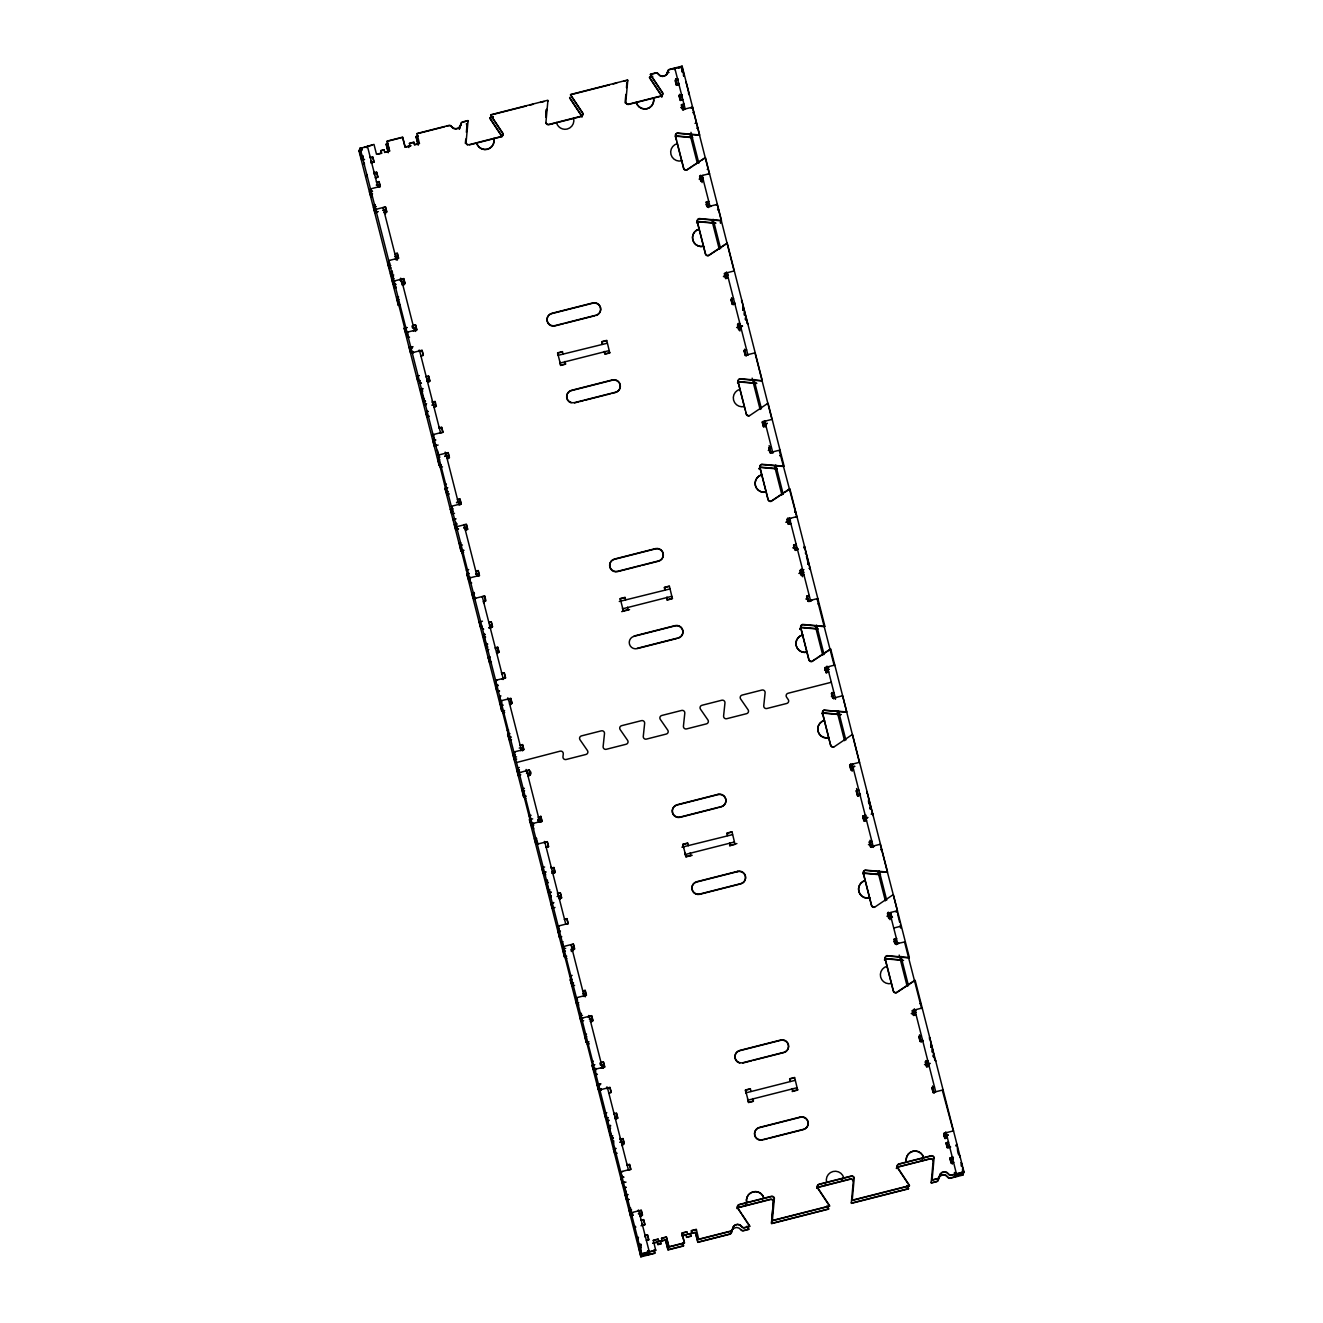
<?xml version="1.0" encoding="UTF-8"?>
<svg xmlns="http://www.w3.org/2000/svg" width="1323" height="1323" viewBox="0 0 1323 1323"><rect width="100%" height="100%" fill="white"/><g stroke="black" fill="none" stroke-linecap="round" stroke-linejoin="round"><path stroke-width="1.5" d="M449.357 493.942L447.058 494.537L440.261 467.482M470.244 579.722L468.855 580.069L459.494 543.29L460.966 550.98L463.728 550.285M511.389 737.093L509.09 737.672L502.889 713.18M532.739 822.757L530.887 823.22L522.155 789.054M574.612 985.354L572.313 985.933L562.953 949.137L564.408 956.843L566.724 956.248M595.962 1071.018L594.11 1071.481L584.749 1034.685L586.221 1042.392L589 1041.813M465.332 143.364L465.795 139.014M466.374 132.283L467.085 124.213A2.53 2.53 0 0 0 467.052 123.701M545.787 116.341L546.382 109.611M545.771 117.383L546.482 109.313M625.068 102.797L625.862 94.396M626.457 87.682L626.804 83.63A2.53 2.53 0 0 0 626.738 82.902M398.686 297.047L396.834 297.526L398.339 305.282L400.174 304.819L398.355 305.415L359.046 151.186L362.072 149.681M361.989 159.603L359.492 149.764L362.006 148.523M359.889 148.49L373.996 144.422L376.493 154.245L381.735 152.988M366.984 147.531L366.157 147.465M367.414 146.175L377.865 187.039M392.104 272.555L390.45 273.729L392.766 273.15M396.024 287.852L394.651 288.199L393.874 285.421L391.013 272.009L392.203 270.884M394.651 288.199L396.288 287.008M409.237 347.436L413.074 346.758M417.853 381.222L420.069 380.958M421.111 392.021L421.376 391.161M422.98 399.397L423.261 398.521M425.675 411.933L427.891 411.668M435.846 439.997L433.034 440.807L434.192 446.033L438.128 445.041M444.809 456.137L447.257 455.509L444.71 456.452M556.388 122.642L556.437 122.493A8.881 8.864 0 0 0 567.187 129.059A8.881 8.864 0 0 0 573.603 118.276L573.653 118.127M451.887 508.743L450.382 509.504L453.144 508.809M456.6 502.409L459.048 501.781L456.501 502.723M474.213 592.456L471.765 593.448L474.081 592.869M559.943 363.097L609.109 350.612M480.481 626.92L482.234 626.771M483.738 637.736L484.003 636.859M490.221 624.737L491.048 628.012M490.089 627.251L489.576 625.746L489.99 627.565M485.607 645.095L485.888 644.235M490.188 657.068L488.22 657.944L490.056 657.481M674.3 69.457L675.309 68.945M674.796 69.54L674.747 68.019L685.198 108.966M495.249 647.89L497.762 647.096L499.019 652.024L496.555 652.636M496.786 650.536L497.729 653.496M625.845 102.251A2.53 2.53 0 0 0 628.921 104.087L660.888 95.967A2.53 2.53 0 0 0 662.724 92.875L650.751 74.865A2.547 2.53 0 0 1 650.469 74.187L655.662 72.881A2.53 2.53 0 0 1 658.391 73.923A5.077 5.077 0 0 0 667.668 71.574A2.53 2.53 0 0 1 669.57 69.342L682.122 66.15L681.477 66.861M496.919 691.416L499.598 691.036M607.24 343.236L558.19 355.308M516.532 762.528L560.125 751.166A2.53 2.53 0 0 1 563.267 753.895L562.953 756.938A2.53 2.53 0 0 0 566.112 759.501L585.99 754.457A2.53 2.53 0 0 0 587.528 750.687L579.921 739.64A2.53 2.53 0 0 1 581.475 735.886L601.337 730.842A2.53 2.53 0 0 1 604.512 733.405L603.106 746.734A2.53 2.53 0 0 0 606.265 749.298L626.143 744.254A2.53 2.53 0 0 0 627.697 740.5L620.074 729.453A2.53 2.53 0 0 1 621.628 725.682L641.506 720.638A2.53 2.53 0 0 1 644.665 723.201L643.259 736.547A2.53 2.53 0 0 0 646.418 739.11L666.296 734.05A2.53 2.53 0 0 0 667.85 730.296L660.227 719.249A2.53 2.53 0 0 1 661.781 715.478L681.659 710.434A2.53 2.53 0 0 1 684.818 712.998L683.412 726.344A2.53 2.53 0 0 0 686.587 728.907L706.449 723.863A2.53 2.53 0 0 0 708.003 720.092L700.396 709.045A2.53 2.53 0 0 1 701.934 705.291L721.812 700.231A2.53 2.53 0 0 1 724.971 702.794L723.582 716.14A2.53 2.53 0 0 0 726.74 718.703L746.619 713.659A2.53 2.53 0 0 0 748.156 709.889L740.549 698.842A2.53 2.53 0 0 1 742.087 695.088L761.965 690.044A2.53 2.53 0 0 1 765.124 692.607L763.735 705.936A2.53 2.53 0 0 0 766.893 708.5L786.772 703.456A2.53 2.53 0 0 0 788.326 699.702L786.573 697.171A2.53 2.53 0 0 1 788.045 693.269L831.324 682.271M519.145 772.764L529.068 769.953C535.517 775.758 522.982 776.899 530.325 774.865M530.225 775.179L529.068 769.953M540.776 816.539L538.312 817.167L540.776 816.539L542.017 821.451L538.957 822.228M534.492 838.848L536.708 838.567M542.017 821.451L540.875 816.225M620.834 601.022L620.107 598.872L625.018 597.632M622.571 608.812L671.753 596.309M541.884 867.607L543.009 872.948L545.787 872.237M546.366 883.433L546.631 882.557M552.849 870.451L553.775 873.412M552.667 873.114L552.171 871.444L552.716 872.948M548.235 890.809L548.516 889.932M550.947 903.344L553.609 902.947M557.959 893.918C559.116 897.589 556.123 891.636 560.39 892.81L561.647 897.722L559.182 898.35M743.179 310.21L743.443 309.35M559.431 896.25L557.066 896.547M558.339 932.103L559.447 937.445L561.762 936.849M669.868 588.95L619.28 601.485M599.931 1083.735L597.037 1084.86L600.956 1083.868M685.198 854.509L734.381 842.023M605.736 1118.332L607.952 1118.051M608.993 1129.131L609.258 1128.254M615.476 1116.149L616.402 1119.109M615.294 1118.811L617.791 1118.034L616.551 1113.123L614.087 1113.734M795.14 547.507L792.775 547.821M610.862 1136.507L611.143 1135.63M797.356 549.343L796.876 547.623L797.306 549.508M615.906 1148.347L613.475 1149.356L615.774 1148.777M807.675 563.284L807.956 562.424M622.174 1182.828L626.011 1182.134M732.495 834.648L681.907 847.183M808.188 598.691L805.823 599.005M654.207 1251.012L654.802 1253.311L640.878 1256.85L638.629 1246.2L640.927 1245.621M648.435 1251.045L648.7 1253.559L641.324 1255.428L639.092 1244.728L640.927 1244.265M638.827 1210.793L649.262 1251.74L641.705 1254.204L360.054 147.961M647.675 1250.93L648.253 1254.981L647.592 1252.418M874.635 906.966A2.53 2.53 0 0 1 871.543 905.13L863.406 873.197A2.53 2.53 0 0 1 865.242 870.104L886.79 872.006A2.547 2.53 0 0 0 887.518 871.923L852.508 734.579A2.53 2.53 0 0 0 851.83 734.86L833.722 747.115A2.53 2.53 0 0 1 830.629 745.296L822.493 713.345A2.53 2.53 0 0 1 824.328 710.269L845.976 711.857A2.547 2.53 0 0 0 846.703 711.774L830.712 649.031A2.547 2.53 0 0 0 830.034 649.312L812.008 661.268A2.53 2.53 0 0 1 808.915 659.433L800.779 627.482A2.53 2.53 0 0 1 802.614 624.406L824.163 626.308A2.547 2.53 0 0 0 824.891 626.226L789.881 488.882M832.779 698.263L831.423 693.665L833.986 692.723L831.522 693.351L832.779 698.263L842.619 695.766L859.14 761.486M830.629 745.296L822.592 713.031A2.53 2.53 0 0 1 824.427 709.955M851.83 734.86L851.731 735.175A2.53 2.53 0 0 1 852.409 734.893M745.957 1092.831L795.123 1080.345M747.826 1100.207L797.008 1087.721M859.983 795.04L859.537 793.387L859.933 794.875M868.434 801.622L868.698 800.746M870.302 808.998L870.584 808.121M745.709 1205.799L745.742 1205.65A8.881 8.864 0 0 1 745.494 1204.046M870.815 844.405L868.45 844.702M762.908 1201.433L762.958 1201.284A8.881 8.864 0 0 0 762.726 1200.507M889.949 917.087L889.668 913.813L891.04 913.465M889.916 913.035L897.738 943.746M900.98 927.241L901.327 926.1L893.951 927.985M826.528 1182.448L826.577 1182.282A8.881 8.864 0 0 1 832.994 1171.5A8.881 8.864 0 0 1 843.793 1177.917L843.743 1178.065M905.114 941.877L895.406 943.96L894.15 939.049L896.614 938.42M922.611 1040.754C921.37 1036.934 924.149 1043.301 920.196 1041.218L918.956 1036.306L921.403 1035.677M931.326 1046.46L931.061 1047.32L930.731 1045.583M927.836 1061.228C928.663 1065.842 928.085 1058.35 925.422 1061.691L926.679 1066.603L929.126 1065.974M922.677 1160.701L922.627 1160.866A8.881 8.864 0 0 0 922.098 1159.328M955.008 1172.873L955.57 1176.908L954.412 1172.41M962.532 1168.804L963.392 1173.617L956.016 1175.486L955.752 1172.988M933.095 1160.817A2.53 2.53 0 0 0 930.003 1158.981L898.052 1167.101A2.53 2.53 0 0 0 896.366 1168.507A2.53 2.53 0 0 1 898.152 1166.787L930.102 1158.683A2.53 2.53 0 0 1 933.195 1160.503L931.21 1182.349A2.547 2.53 0 0 0 931.293 1183.076L936.469 1181.77A2.53 2.53 0 0 0 938.371 1179.537A5.077 5.077 0 0 1 947.648 1177.189A2.53 2.53 0 0 0 950.377 1178.231L962.946 1175.039L962.499 1171.467M956.049 1172.889L956.397 1174.278L963.954 1171.814L915.136 980.277A2.53 2.53 0 0 0 914.458 980.558L896.448 992.515A2.53 2.53 0 0 1 893.356 990.679L885.219 958.745A2.53 2.53 0 0 1 887.055 955.653L908.603 957.554A2.547 2.53 0 0 0 909.331 957.472L893.339 894.728A2.53 2.53 0 0 0 892.661 895.026L874.536 907.28A2.53 2.53 0 0 1 871.46 905.445L863.307 873.511A2.53 2.53 0 0 1 865.143 870.418L886.691 872.32A2.547 2.53 0 0 0 887.419 872.237M686.654 170.171L692.276 166.433M693.417 165.689L700.165 161.208M701.289 160.463L704.679 158.231A2.53 2.53 0 0 1 705.357 157.95M725.351 244.523L708.45 255.719A2.53 2.53 0 0 1 705.374 253.884L697.238 221.95A2.53 2.53 0 0 1 699.057 218.857L720.605 220.759A2.547 2.53 0 0 0 721.349 220.676M789.203 489.163L771.177 501.103A2.53 2.53 0 0 1 768.101 499.284L759.964 467.333A2.53 2.53 0 0 1 761.783 464.257L783.332 466.143A2.547 2.53 0 0 0 784.076 466.076L768.084 403.333A2.53 2.53 0 0 0 767.406 403.614L749.281 415.869A2.53 2.53 0 0 1 746.189 414.033L745.692 412.048M783.481 493.214L771.094 501.417A2.53 2.53 0 0 1 768.001 499.581L759.865 467.647A2.53 2.53 0 0 1 761.684 464.571L783.233 466.457A2.547 2.53 0 0 0 783.977 466.391M784.605 492.454L789.103 489.477A2.53 2.53 0 0 1 789.781 489.196M816.407 658.589L811.909 661.583A2.53 2.53 0 0 1 808.816 659.747L800.68 627.797A2.53 2.53 0 0 1 802.515 624.721L824.064 626.622A2.547 2.53 0 0 0 824.791 626.54M817.548 657.845L829.934 649.626A2.547 2.53 0 0 1 830.612 649.345M368.158 146.192L372.259 145.15M388.019 141.148L387.044 141.396L389.541 151.219L388.631 151.45M388.979 140.9L398.686 138.435M399.662 138.187L402.572 137.443L404.11 143.43M416.91 133.805L444.76 126.727M446.744 126.231L448.729 125.718A2.53 2.53 0 0 1 451.474 126.776A5.077 5.077 0 0 0 460.751 124.412A2.53 2.53 0 0 1 462.653 122.196L466.523 121.203M467.168 121.038L467.829 120.873A2.53 2.53 0 0 1 467.912 121.6M526.124 106.072L490.651 115.068A2.547 2.53 0 0 0 490.932 115.746L502.905 133.772A2.53 2.53 0 0 1 501.07 136.848L474.643 143.562M529.696 105.162L533.268 104.252M540.446 102.433L544.067 101.507M609.556 84.87L570.511 94.793A2.547 2.53 0 0 0 570.792 95.471L582.765 113.48A2.53 2.53 0 0 1 580.929 116.556L579.094 117.036M613.128 83.961L616.716 83.051M623.927 81.216L627.549 80.306A2.53 2.53 0 0 1 627.631 81.034M654.257 73.526L650.37 74.501A2.547 2.53 0 0 0 650.651 75.179L662.625 93.189A2.53 2.53 0 0 1 660.789 96.281L657.101 97.207M654.571 73.443L655.563 73.178A2.53 2.53 0 0 1 658.292 74.237A5.077 5.077 0 0 0 667.569 71.889A2.53 2.53 0 0 1 669.471 69.656L674.664 68.333M361.725 148.077L359.873 148.556L362.32 158.595L363.296 158.148M364.023 147.498L367.248 146.671M674.565 68.614L675.491 68.383M676.417 68.151L680.568 67.093M678.534 68.118L680.849 67.539M359.492 149.764L361.791 149.185M388.168 143.512L386.217 144.009L388.301 152.145M418.051 135.922L416.1 136.418L418.25 144.852M493.396 116.771L489.841 117.681A2.547 2.53 0 0 0 490.122 118.359L502.079 136.368M652.785 76.287L649.56 77.114A2.547 2.53 0 0 0 649.841 77.792L661.798 95.802A2.53 2.53 0 0 1 661.748 97.24M359.046 151.186L361.807 150.491M388.069 143.827L386.118 144.306L388.267 152.757M417.952 136.236L416.001 136.732L418.068 144.868M466.258 123.965L466.903 123.8A2.53 2.53 0 0 1 466.986 124.527M493.297 117.085L489.742 117.995A2.547 2.53 0 0 0 490.023 118.673L501.979 136.682M651.71 76.85L649.461 77.429A2.547 2.53 0 0 0 649.742 78.107L661.698 96.116M668.876 72.484L668.545 72.567A2.53 2.53 0 0 0 666.66 74.799M384.001 150.012L380.693 150.855L381.322 153.319M409.369 143.562L413.884 142.421L414.512 144.885L418.812 143.794M361.692 156.131L363.064 155.783L361.642 156.263M363.147 156.875L361.311 157.354L361.874 160L364.172 159.405M361.245 157.536L363.081 157.073M384.728 152.162L389.64 150.905L387.143 141.081L402.672 137.129L405.185 146.969L410.808 145.613M419.523 143.314L414.612 144.571L413.983 142.107L409.469 143.264L409.998 146.026M378.246 154.096L381.636 153.303M388.317 151.533L384.629 152.476L384.1 149.697L380.792 150.541L381.421 153.005M410.709 145.91L405.086 147.283L404.226 143.893M362.27 158.727L363.197 158.495M363.13 158.71L362.204 158.942L359.691 149.102M677.823 78.768L676.814 78.685M361.923 159.802L363.378 159.24M370.357 157.553L372.821 156.924L374.062 161.836L370.969 162.597M678.071 79.314L675.226 80.108L676.466 85.036L679.261 84.143M675.425 80.356L677.955 79.711M364.569 159.504L361.807 160.199L359.294 150.375M677.889 79.909L676.5 80.273L676.103 78.735L676.566 80.058M364.569 164.069L363.693 162.762L364.023 164.201M371.052 162.894L373.814 162.2M679.344 84.44L676.367 85.334L675.358 81.348M469.566 144.852L474.18 143.678M552.187 123.866L548.962 124.676A2.53 2.53 0 0 1 545.886 122.841L547.871 100.995A2.53 2.53 0 0 0 547.788 100.267L490.75 114.77A2.547 2.53 0 0 0 491.031 115.432L503.005 133.458A2.53 2.53 0 0 1 501.169 136.534L469.202 144.654A2.53 2.53 0 0 1 466.126 142.818M552.65 123.75L557.413 122.526M558.488 122.262L578.631 117.152M630.211 104.037L628.838 104.401A2.53 2.53 0 0 1 625.746 102.566L627.73 80.72A2.53 2.53 0 0 0 627.648 79.992L570.61 94.479A2.547 2.53 0 0 0 570.891 95.157L582.864 113.166A2.53 2.53 0 0 1 581.029 116.242L549.062 124.362A2.53 2.53 0 0 1 545.986 122.526M631.137 103.806L635.751 102.632M636.214 102.516L640.514 101.424M641.589 101.16L645.889 100.068M646.964 99.787L656.638 97.323M367.248 174.619L367.232 176.604M373.714 172.982L376.675 172.073L377.931 177.001L375.467 177.613M681.957 94.677L679.079 95.273L680.336 100.184L682.784 99.556M688.407 93.04L689.3 94.793M367.199 174.768L367.232 176.637M373.665 173.131L376.575 172.387L377.832 177.299L375.368 177.927M681.907 94.843L678.98 95.587L680.237 100.498L682.073 100.019M376.625 182.127L379.073 181.499L380.329 186.411L370.49 188.908M683.941 104.054L681.477 104.682L682.734 109.594L692.574 107.097M683.842 104.368L681.378 104.997L682.635 109.908L684.487 109.445M376.476 184.84L378.163 184.426L378.858 187.188M680.717 107.56L683.015 106.981M376.377 185.154L378.064 184.724M682.006 107.527L682.916 107.295M378.395 187.188L380.23 186.725L378.973 181.813L376.377 181.879M691.234 107.725L692.475 107.411L709.393 174.057L708.202 174.272M371.283 189.09L370.374 189.321L371.614 194.233L372.573 193.902M691.053 107.874L692.442 107.51M371.912 191.14L369.613 191.719L370.87 196.647M369.58 191.835L372.044 191.207M369.481 192.149L372.557 191.355M692.772 112.67L693.715 112.323M370.837 196.747L372.243 196.284M375.285 204.552L374.326 204.883L375.583 209.795L376.509 209.563M695.022 123.436L696.444 122.973M376.344 206.586L373.549 207.397L374.822 212.193L377.865 211.531M375.715 209.381L385.555 206.884L386.796 211.796L384.348 212.424M382.992 207.827L385.456 207.198L386.696 212.11L384.249 212.738M696.741 128.232L697.684 127.884M382.794 210.274L384.629 209.811L385.654 213.797M374.707 212.623L377.931 211.796M383.306 210.44L384.53 210.125M707.226 169.377L708.185 169.046M394.882 253.784L397.347 253.156L398.603 258.068L388.764 260.565M709.525 173.644L699.702 176.141L700.942 181.053L703.406 180.424M394.949 254.066L397.247 253.47L398.504 258.382L395.081 259.358M703.29 175.512L699.602 176.455L700.843 181.367L703.158 180.788M699.387 178.903L703.108 177.861M394.882 256.464L396.42 256.083L397.446 260.069M699.288 179.217L702.976 178.291M394.949 256.745L396.321 256.397M389.59 260.648L388.631 260.995L389.888 265.906L390.847 265.559M387.837 263.492L389.723 262.913M387.738 263.806L389.59 263.343M389.127 268.304L390.98 267.841L389.094 268.404L387.871 263.393M391.013 271.943L392.402 271.595M391.823 275.349L393.675 274.886M393.841 285.272L391.591 276.11L393.427 275.647M393.559 276.209L392.6 276.557L393.857 281.468L394.767 281.237L393.89 281.369M391.806 279.054L394.122 278.475M393.989 281.055L403.813 278.558L405.07 283.469L402.605 284.081M400.34 279.715L403.713 278.855L404.97 283.784M708.731 201.311L706.267 201.939L707.524 206.851L717.364 204.354M400.307 279.831L400.919 278.359M708.632 201.625L706.168 202.254L707.028 205.627M394.949 283.403L393.096 283.866L391.84 278.955M393.063 283.965L394.916 283.502M401.514 281.816L402.903 281.468L403.846 285.156M392.964 284.28L395.527 283.75M401.564 282.097L402.804 281.782M705.821 204.751L707.805 204.238M393.807 285.14L396.106 284.561M402.506 284.395L404.21 283.965M708.037 207.016L711.228 206.289M716.305 205.015L717.264 204.668L734.182 271.314M717.562 209.927L718.505 209.58M396.85 297.543L397.495 299.874L398.885 299.527M413.156 325.441L415.604 324.83L416.861 329.741L407.037 332.238M406.938 327.525L404.16 328.22L439.17 465.564L441.022 465.101M413.057 325.756L415.521 325.144L416.762 330.055M406.971 327.591L404.21 328.302L406.227 334.372L408.079 333.909M413.471 328.054L414.694 327.74L415.637 331.428M413.371 328.369L414.595 328.054M407.021 331.461L405.632 331.808L397.495 299.874M408.278 332.305L406.905 332.652L408.146 337.563L409.535 337.216L408.179 337.464M413.355 331.015L416.15 330.204M412.048 346.626L409.27 347.337L410.527 352.249M413.504 352.778L412.115 353.125L410.858 348.214L412.28 347.751M410.858 348.214L412.247 347.866M410.494 352.348L413.289 351.554M412.247 352.712L422.087 350.215L423.343 355.126L420.879 355.755M734.315 270.901L724.491 273.398L725.732 278.31L728.196 277.681M418.564 351.488L421.987 350.529L423.244 355.44L420.78 356.069M728.196 272.836L724.392 273.712L725.632 278.624M723.565 276.325L728.361 275.002M723.466 276.639L728.229 275.416M726.095 278.508L728.097 277.995M563.846 323.639L554.883 325.921A6.35 6.334 0 0 1 547.176 321.34A6.35 6.334 0 0 1 551.757 313.634L592.737 303.232A6.35 6.334 0 0 1 600.444 307.812A6.35 6.334 0 0 1 595.863 315.519M565.136 323.325L568.973 322.349M570.263 322.018L594.589 315.833M420.185 380.528L417.886 381.123L416.629 376.212L418.944 375.616M416.596 376.311L418.911 375.732M426.204 376.642L428.652 376.013L429.909 380.925C427.197 384.613 426.486 377.502 427.312 381.702M733.521 298.568L731.057 299.196L732.314 304.108C736.2 305.15 733.504 299.957 734.678 303.794M426.105 376.956L428.569 376.327L429.81 381.239L428.123 381.669M733.422 298.882L730.957 299.511L732.214 304.422L735.141 303.678M421.409 383.223C418.878 382.777 419.077 381.851 421.359 383.389M741.641 301.892L741.641 300.106L744.006 309.599M557.777 353.092L562.391 351.918M606.645 340.689L601.733 341.929L602.345 344.393M420.681 388.912L422.533 388.449M422.847 388.78L420.549 389.359L421.161 391.823L422.55 391.476M422.781 388.979L420.482 389.574L423.608 401.861L425.444 401.382M421.309 391.36L422.699 391.013M742.914 309.681L742.865 307.564M742.782 310.128L742.848 308.474M423.195 398.736L424.104 398.504M424.435 398.835L423.046 399.182L423.674 401.646L425.51 401.183M565.616 363.891L560.704 365.148L557.578 352.861L562.49 351.604L563.019 354.382M604.231 351.753L604.776 353.903L609.87 352.662M606.083 353.903L609.771 352.96L606.744 340.375L601.833 341.615L602.445 344.079M425.262 400.637L423.823 401.2L420.747 388.697M745.428 319.505L745.56 317.636M425.295 404.226C426.436 407.087 424.121 404.524 426.634 403.697M432.108 402.457L435.035 401.712L435.515 406.822M737.589 324.863L740.4 324.003M746.8 322.514L747.76 324.152L744.336 310.888M741.409 326.186L739.11 326.781L738.251 323.407M736.613 327.509L742.517 326.004M431.811 405.152L434.258 404.524M738.482 327.327L742.418 326.318M433.927 406.938L436.392 406.31L435.135 401.398C430.686 401.712 434.374 406.426 432.241 401.051M741.244 328.881L738.78 329.493L737.539 324.582C740.252 320.646 740.814 328.799 739.937 324.433M741.145 329.195L738.681 329.807L737.589 325.508M428.024 411.255L425.708 411.833L426.965 416.745M426.932 416.844L429.28 416.166M439.253 427.825L441.7 427.197L442.957 432.108L433.134 434.606M746.569 349.768L744.105 350.38L745.362 355.292L755.201 352.794M744.171 350.661L746.47 350.082M434.738 439.716L433.001 435.035L434.258 434.606M439.782 433.2L442.858 432.423L441.601 427.511L439.153 428.139L438.823 426.833M748.338 354.829L745.262 355.606L744.171 351.306M433.001 435.035L434.374 434.672M755.069 353.224L771.789 418.845M574.513 402.903L578.349 401.927M579.639 401.613L583.476 400.637M584.766 400.307L600.129 396.404M601.403 396.073L605.239 395.097M606.529 394.783L610.366 393.807M611.656 393.477L615.493 392.501A6.35 6.334 0 0 0 620.074 384.795A6.35 6.334 0 0 0 612.367 380.214L571.387 390.632A6.35 6.334 0 0 0 571.123 402.837M434.324 445.619L436.177 445.156M437.45 450.366L438.856 455.244M438.343 455.079L448.183 452.582L449.44 457.51L446.976 458.122M445.008 453.69L448.084 452.896L449.34 457.808L447.025 458.403M441.006 464.968L439.153 465.431L437.665 457.675L439.964 457.096M437.698 457.741L438.31 460.024L439.699 459.676M442.494 466.821L440.195 467.399L438.31 460.024M444.578 484.598L446.43 484.135M463.745 550.418L460.983 551.112L444.991 488.369L447.786 487.74M446.463 491.974L448.299 491.495M772.152 419.341L762.329 421.839L763.569 426.75L766.034 426.138M457.51 499.482L459.974 498.87L461.231 503.782L451.391 506.279M765.306 421.376L762.23 422.153L763.404 426.767M457.411 499.796L459.875 499.168L461.132 504.096L458.668 504.708M765.57 421.409L764.578 421.326M763.371 424.27L767.307 423.261M763.272 424.584L767.208 423.575M765.008 426.684L765.934 426.453M451.755 506.477L453.012 511.389M451.722 514.101L454.517 513.307M455.807 518.748L452.979 519.741L455.707 519.063M455.724 522.039L456.948 527.05M454.434 524.751L457.245 523.941M456.617 526.752L466.44 524.255L467.697 529.167L465.233 529.795M771.359 447.025L768.895 447.637L770.151 452.549L779.991 450.052M771.259 447.339L768.795 447.951L770.052 452.863L773.128 452.086M458.486 528.869L455.724 529.564L454.467 524.652M455.691 529.663L458.453 528.968M463.678 527.645L465.531 527.166L466.225 529.944M768.283 450.481L770.433 449.936M455.592 529.977L458.353 529.283M463.745 527.91L465.431 527.48M769.258 450.531L770.333 450.25M466.06 529.861L467.598 529.481L466.341 524.569L463.695 524.685M779.28 450.531L796.81 517.028L795.619 517.227M773.409 452.119L772.715 453.276M779.727 455.74L781.149 455.294M459.461 543.224L460.851 542.877M460.123 545.572L462.422 544.993M462.058 553.031L463.612 552.534M466.391 570.147L468.689 569.552M475.784 571.156L478.248 570.527L479.488 575.439L469.665 577.936M475.685 571.47L478.149 570.841L479.389 575.753L477.553 576.216M475.635 573.868L477.322 573.438L478.033 576.216M475.685 574.149L477.223 573.752M468.259 577.523L470.112 577.043M470.442 578.118L469.533 578.349L470.773 583.261L471.699 583.03L470.806 583.162M475.668 598.591L474.742 598.823L473.502 593.911L474.444 593.58M473.502 593.911L474.411 593.68M473.154 597.946L475.47 597.368L473.121 598.062L471.898 593.035M474.874 598.409L484.714 595.912L485.971 600.824L483.507 601.452M796.942 516.598L787.119 519.096L788.359 524.007L790.823 523.395M482.151 596.855L484.615 596.226L485.26 601.304M790.707 518.484L787.02 519.41L788.276 524.321L790.724 523.71M786.193 522.023L790.526 520.832M786.094 522.337L790.393 521.245M484.946 601.37L483.408 601.767L483.738 603.073M635.453 567.071L617.527 571.619A6.35 6.334 0 0 1 609.804 567.038A6.35 6.334 0 0 1 614.385 559.348L655.365 548.929A6.35 6.334 0 0 1 663.071 553.51A6.35 6.334 0 0 1 658.49 561.217L646.964 564.144M636.727 566.74L640.564 565.764M641.853 565.45L645.69 564.474M479.224 622.008L482.465 621.198M488.832 622.339L491.296 621.711L492.536 626.622L488.65 627.764M796.148 544.282L793.684 544.894L794.941 549.806L798.282 549.111M488.882 622.604L491.197 622.025L492.437 626.937L489.063 627.797M796.049 544.58L793.585 545.208L794.379 548.284M482.366 626.358L480.514 626.821L479.257 621.909M483.573 629.053C481.837 627.764 481.737 628.16 483.523 629.202M796.529 549.69L798.232 549.26M804.682 547.623L803.756 547.871C805.641 547.176 803.491 544.464 804.682 547.623L810.371 569.816M669.273 586.387L664.361 587.627L664.989 590.091M483.308 634.61L484.764 634.048M485.012 634.593L483.176 635.057L483.805 637.521L485.64 637.058M484.946 634.808L483.11 635.272L486.236 647.559L487.625 647.212M483.937 637.074L484.863 636.843M485.822 644.433L487.658 643.97M487.526 644.417L485.673 644.896L486.302 647.344L487.691 646.997M628.243 609.589L623.331 610.846L620.206 598.558L625.118 597.318L625.614 599.931M672.497 598.36L667.586 599.6L666.957 597.153M621.694 611.623L629.55 609.622M666.924 600.129L671.489 598.906M487.426 646.451L486.451 646.897L483.375 634.395M487.922 649.924C489.113 653.182 486.881 649.874 488.799 649.527M495.513 647.956L497.663 647.41L498.92 652.322L496.605 652.917M803.904 569.634L800.068 570.61L801.325 575.522L803.772 574.893M808.981 568.344L809.941 567.947M803.574 572.016L801.738 572.479L800.944 569.403M799.241 573.206L803.177 572.214M799.142 573.521L803.904 572.313M803.871 574.579L801.407 575.207L800.167 570.296C802.829 566.74 803.375 574.447 802.614 569.981M491.445 661.98L489.56 662.558L488.352 657.531M634.114 636.016L675.094 625.597A6.35 6.334 0 0 1 682.8 630.178A6.35 6.334 0 0 1 678.219 637.884L637.239 648.303M501.88 673.523L504.344 672.894L505.584 677.823L495.761 680.32M809.196 595.466L806.732 596.094L807.989 601.006L817.829 598.509M809.097 595.78L806.633 596.408L807.576 600.08M495.662 680.634L496.886 680.32L495.629 680.733L496.869 685.645L498.291 685.182M501.797 679.063L504.873 678.286M811.578 600.377L807.89 601.32L807.658 600.394M817.118 598.972L834.201 665.585M502.079 679.096L503.153 679.476M811.694 600.444L810.47 601.403M816.771 599.154L817.697 598.922M676.83 638.529L637.14 648.617A6.35 6.334 0 0 1 629.434 644.036A6.35 6.334 0 0 1 634.015 636.33L674.995 625.911A6.35 6.334 0 0 1 682.701 630.492A6.35 6.334 0 0 1 678.12 638.199M818.061 603.966L818.987 603.735M495.678 686.505L498.01 685.827M499.267 690.738L496.952 691.317L495.695 686.405M500.97 695.948L499.581 696.295L500.838 701.207L502.227 700.859M500.97 700.793L510.81 698.296L512.067 703.208L509.603 703.836M507.288 699.569L510.711 698.61L511.968 703.522L509.504 704.134M468.855 580.069L466.837 574L469.136 573.405L466.787 573.917L501.797 711.261L504.576 710.567L501.781 711.129L500.292 703.373L502.128 702.91M500.342 703.505L500.937 705.721L503.253 705.142M504.675 712.634L502.823 713.097L500.937 705.721M507.205 730.296L508.594 729.949M525.909 796.231L523.61 796.81L507.619 734.083L509.95 733.57M507.652 734.149L509.686 740.235L511.521 739.755M834.78 665.056L824.957 667.553L826.214 672.464L828.661 671.836M520.137 745.196L522.602 744.568L523.858 749.48L514.019 751.977M829.157 666.759L824.857 667.85L826.114 672.779M520.038 745.494L522.502 744.882L523.759 749.794L520.369 750.654M828.661 666.99L827.272 667.338L826.974 666.114M824.642 670.314L828.959 669.223M519.228 748.107L521.675 747.478L522.552 750.869M825.172 670.463L828.86 669.537M826.263 672.729L828.562 672.15M515.309 751.944L513.886 752.39L515.143 757.302L516.565 756.855M513.109 754.904L515.441 754.209M513.01 755.201L515.309 754.623M514.349 759.815L516.698 759.121M519.278 767.505L517.855 767.952L519.112 772.864L520.485 772.516M519.41 769.771L517.061 770.466L518.351 775.261L520.667 774.683L518.318 775.377M526.521 770.896L528.968 770.267M526.025 771.111L526.091 769.457M526.471 773.31L528.158 772.88L528.935 775.939M831.539 696.03L833.077 695.633M518.219 775.691L520.534 775.096M831.439 696.345L832.977 695.948M835.574 697.932L835.425 699.272M524.404 788.343L522.089 788.921L523.594 796.678L525.893 796.099M522.75 791.27L524.603 790.807M524.636 798.645L525.777 798.348M529.018 815.844L531.085 815.315M564.425 956.976L529.415 819.632L532.689 818.871M537.799 819.698L539.949 819.152L540.727 822.211M537.849 819.962L539.85 819.466M532.293 823.634L542.116 821.136M533.996 823.584L532.16 824.064L533.864 828.86M529.465 819.698L531.482 825.784L533.797 825.188M536.377 838.269L534.525 838.732L535.782 843.661L537.634 843.181L535.749 843.76M536.609 839.394L538.031 844.272M537.502 844.107L547.342 841.61L548.598 846.538L546.134 847.15M859.57 762.313L849.746 764.81L851.003 769.721L853.451 769.093M544.166 842.718L547.242 841.924L548.499 846.836L546.349 847.381M852.723 764.33L849.647 765.107L850.904 770.036L852.74 769.556M850.788 767.224L854.724 766.232M850.689 767.538L854.625 766.53M681.428 817.002L712.154 809.196M713.444 808.866L717.281 807.89M718.554 807.576L721.118 806.914A6.35 6.334 0 0 0 725.699 799.208A6.35 6.334 0 0 0 717.992 794.627L677.012 805.046A6.35 6.334 0 0 0 672.431 812.752A6.35 6.334 0 0 0 680.154 817.333M541.851 867.706L544.629 867.012M551.459 868.037L553.924 867.408L555.164 872.337L552.204 873.23M858.776 789.98L856.312 790.608L857.569 795.52L860.446 794.925M858.677 790.294L856.213 790.906L857.469 795.834M543.141 872.519L545.903 871.824M545.192 874.966L544.828 873.312L545.754 874.867M552.154 873.378L555.065 872.634M857.635 795.784L860.397 795.09M687.646 843.33L682.734 844.57L683.511 847.646M731.9 832.084L726.989 833.341L727.534 835.491M545.936 880.308L546.928 879.878M547.176 880.407L545.804 880.771L546.432 883.218L548.268 882.755M547.573 880.506L545.738 880.969L548.863 893.257L551.228 892.463M546.564 882.772L548.417 882.309M548.45 890.147L549.822 889.784M549.69 890.247L548.301 890.594L548.929 893.058M690.871 855.303L685.959 856.543L682.833 844.256L687.745 843.016L688.274 845.777M736.894 843.578L730.213 845.314L729.585 842.85M686.29 856.824L692.177 855.32M729.552 845.827L735.026 844.372L731.999 831.77L727.088 833.027L727.716 835.475M550.98 891.917L549.078 892.595L546.002 880.109M550.963 895.34L550.93 897.358L550.5 895.456M557.413 893.703L560.291 893.124L561.547 898.036L559.083 898.648M866.118 815.282L862.695 816.308L863.158 818.143M871.146 814.158L872.568 813.645M867.127 817.482L864.366 818.176L863.737 815.729M863.836 818.408L867.772 817.416M863.737 818.722L867.673 817.73M866.499 820.277L864.051 820.905L862.794 815.993L865.242 815.365L865.639 817.399M865.176 820.905L866.4 820.591M553.742 902.534L550.98 903.229L552.22 908.157M552.187 908.256L554.999 907.446M564.508 919.22L566.972 918.609L568.212 923.52L558.389 926.017M871.824 841.163L869.36 841.792L870.617 846.703L880.457 844.206M564.408 919.535L566.872 918.923L568.113 923.834L566.889 924.149M871.725 841.478L869.261 842.106L870.517 847.018L873.593 846.24M559.166 926.199L558.256 926.431L559.497 931.342L560.456 931.012M873.875 846.257L873.18 847.415M880.324 844.62L897.407 910.753L887.584 913.25L888.841 918.162L892.479 917.335M880.655 849.763L881.614 849.432M558.306 932.219L560.175 931.64M559.579 937.015L561.432 936.552M563.135 941.761L562.225 941.993L563.466 946.904L564.392 946.673M563.598 946.491L573.438 943.994L574.695 948.905L572.231 949.534M570.875 944.936L573.339 944.308L574.43 949.253M562.92 949.071L565.682 948.376M563.581 951.435L565.417 950.956M572.131 949.848L573.521 949.484M565.45 958.795L566.839 958.447M569.833 975.994L572.148 975.415M588.057 1041.912L586.221 1042.392L570.246 979.781L572.131 979.384M571.718 983.369L573.554 982.906M582.765 990.894L585.229 990.265L586.486 995.177L576.646 997.674M891.173 912.622L887.485 913.565L888.742 918.476L891.189 917.848M896.084 911.382L897.325 911.067M582.831 991.159L585.13 990.58L586.072 995.574M896.118 912.175L897.044 911.944M889.403 914.656L891.239 914.193M887.27 916.012L890.958 915.069M582.781 993.573L584.319 993.193L585.246 996.864M887.171 916.326L890.859 915.384M582.831 993.854L584.22 993.507M892.347 916.409L890.329 916.178M577.473 997.757L576.514 998.088L577.771 1003.016L578.73 1002.669M582.98 996.451L585.461 995.723M577.605 1000.023L575.737 1000.601L577.01 1005.414L578.862 1004.934M575.637 1000.916L577.473 1000.436M581.442 1013.319L580.483 1013.65L581.74 1018.578L582.666 1018.33L581.773 1018.462M579.689 1016.163L582.5 1015.353M581.872 1018.148L591.695 1015.651L592.952 1020.562L590.505 1021.191M588.222 1016.825L591.613 1015.965L592.853 1020.876L590.405 1021.505M588.189 1016.924L588.801 1015.469M896.514 938.735L894.067 939.363L894.927 942.737M580.979 1020.976L582.831 1020.496L580.946 1021.075L579.722 1016.047M589.396 1018.925L590.786 1018.578L591.646 1021.951M893.703 941.844L895.704 941.348M580.847 1021.389L583.625 1020.678M589.463 1019.206L590.686 1018.892M896.547 943.96L898.995 943.332M904.535 941.926L921.618 1008.539M584.716 1034.619L586.569 1034.156M585.378 1036.984L586.767 1036.62M587.313 1044.426L589.33 1043.83M591.646 1061.542L593.25 1061.145M601.039 1062.551L603.503 1061.922L604.743 1066.851L594.92 1069.348M600.94 1062.865L603.404 1062.237L604.644 1067.148L601.237 1068.124M640.878 1256.85L592.059 1065.329L594.854 1064.701M601.353 1065.164L602.577 1064.85L603.437 1068.223M601.254 1065.478L602.478 1065.164M593.514 1068.918L595.83 1068.339M596.16 1069.414L594.788 1069.761L596.045 1074.673L597.417 1074.326L596.078 1074.574M600.162 1084.86L598.757 1085.323L599.997 1090.235L601.386 1089.887L600.03 1090.135M919.932 1003.644L920.858 1003.413M597.169 1084.447L598.409 1089.358L601.188 1088.647M598.376 1089.457L601.155 1088.763M600.129 1089.821L609.969 1087.324L611.226 1092.236L608.762 1092.864M922.214 1008.01L912.374 1010.507L913.631 1015.419L916.078 1014.791M606.794 1088.416L609.87 1087.638L611.127 1092.55L608.663 1093.162M915.963 1009.879L912.275 1010.822L913.449 1015.419M606.463 1088.597L606.992 1086.828M916.078 1009.945L914.706 1010.292L914.309 1008.754M911.448 1013.418L916.244 1012.112M911.349 1013.732L916.111 1012.525M914.755 1015.419L915.979 1015.105M742.782 1063.03L751.745 1060.748M753.019 1060.418L756.855 1059.442M758.145 1059.128L783.745 1052.612M606.827 1112.726L604.495 1113.42L605.769 1118.233L608.084 1117.637M921.304 1035.992L918.857 1036.62L920.097 1041.532L923.024 1040.788M609.291 1120.333C607.207 1122.251 607.323 1117.274 607.919 1120.68M616.783 1118.58L617.692 1118.348L616.452 1113.437L613.988 1114.049L613.657 1112.742M929.474 1039.15L929.556 1037.282L933.195 1051.835M745.362 1090.284L750.273 1089.027M794.528 1077.782L789.616 1079.039L790.244 1081.486M608.563 1126.022L610.482 1125.344M610.73 1125.89L608.365 1126.683L611.491 1138.954L613.409 1138.276M609.192 1128.469L610.581 1128.122M930.813 1046.774L930.714 1044.509M610.432 1128.569L609.06 1128.916L608.431 1126.468M611.077 1135.845L612.003 1135.614M612.781 1135.829L610.928 1136.292L611.557 1138.756M753.498 1101.001L748.586 1102.241L745.461 1089.97L750.373 1088.713L750.902 1091.492M797.752 1089.755L792.841 1091.012L792.212 1088.548M752.853 1101.53L748.487 1102.555L747.545 1098.884M753.101 1101.398L752.886 1098.537M792.179 1091.541L797.67 1090.069L794.627 1077.468L789.715 1078.725L790.344 1081.172M613.144 1137.747L611.706 1138.293L608.63 1125.807M933.31 1056.614L933.443 1054.745M614.004 1141.088L613.078 1141.319L613.574 1143.072M619.991 1139.566L622.918 1138.822L624.175 1143.734M928.283 1061.112L925.323 1062.005L926.58 1066.917L929.027 1066.288M934.7 1059.624L933.525 1053.108M929.292 1063.295L926.993 1063.89L926.133 1060.5M619.693 1142.262L622.157 1141.633L622.885 1145.222M924.496 1064.618L928.432 1063.609M926.365 1064.42L930.301 1063.427M621.81 1144.048L624.274 1143.419L623.017 1138.508L620.553 1139.136L620.95 1141.187M623.861 1143.816L621.711 1144.362L622.042 1145.668M617.163 1153.259L614.815 1153.954L613.607 1148.943M627.135 1164.935L629.599 1164.306L630.839 1169.218L621.016 1171.715M934.451 1086.861L931.987 1087.489L933.244 1092.401L943.084 1089.904M932.054 1087.771L934.352 1087.175M622.753 1171.566L620.884 1172.128L622.141 1177.04L623.05 1176.809M628.293 1170.16L630.74 1169.532L629.5 1164.62L627.036 1165.249L626.705 1163.942M934.997 1092.252L933.145 1092.715L932.054 1088.416M942.373 1090.384L953.387 1131.281M763.685 1139.682L767.522 1138.706M768.795 1138.392L803.375 1129.61A6.35 6.334 0 0 0 807.956 1121.904A6.35 6.334 0 0 0 800.25 1117.323L759.27 1127.725A6.35 6.334 0 0 0 754.689 1135.432A6.35 6.334 0 0 0 762.395 1140.013M624.522 1182.134L622.207 1182.729L620.967 1177.801L623.728 1177.106M620.934 1177.917L623.695 1177.205M627.383 1197.414L624.853 1187.69L625.796 1187.359M624.853 1187.69L626.226 1187.343M627.648 1194.421L625.316 1195.116L626.589 1199.928L628.872 1199.448L626.589 1199.928M625.217 1195.43L627.978 1194.719M630.558 1207.949L631.319 1213.092L633.155 1212.612L631.352 1212.976M629.285 1210.677L631.617 1209.983M631.451 1212.662L641.291 1210.165L642.531 1215.076L640.084 1215.705M953.519 1130.851L943.679 1133.348L944.936 1138.276L947.4 1137.648M638.116 1211.256L641.192 1210.479L642.283 1214.779M944.209 1133.513L946.656 1132.885M638.232 1211.322L638.381 1209.983M946.474 1133.034L945.697 1131.926M632.989 1214.961L630.525 1215.589L629.318 1210.562M638.513 1213.555L640.365 1213.092L641.225 1216.465M943.994 1135.961L948.029 1134.836M630.426 1215.903L633.204 1215.192M638.43 1213.869L640.266 1213.406M943.894 1136.275L948.194 1135.184M642.283 1215.44L640.117 1216.581M945.449 1138.425L947.301 1137.962M641.225 1220.219L643.689 1219.591L644.929 1224.503C642.052 1227.512 641.539 1221.261 642.383 1225.445M948.541 1142.146L946.094 1142.774L947.334 1147.686L949.798 1147.058M948.442 1142.46L945.995 1143.089L946.458 1144.924M635.933 1227.082C634.246 1227.761 634.593 1224.122 635.057 1227.149M640.994 1225.793L644.847 1224.817L643.59 1219.905L640.977 1219.955M948.475 1147.686L950.675 1146.991M955.686 1145.85C958.563 1139.847 955.884 1153.325 959.688 1155.74M645.095 1235.368L647.542 1234.739L648.799 1239.651L646.335 1240.279M952.411 1157.294L949.947 1157.923L951.204 1162.834L953.668 1162.222M637.62 1237.551L638.529 1237.319M644.996 1235.682L647.443 1235.054L648.7 1239.965L647.311 1240.312M953.288 1157.228L949.848 1158.237L951.105 1163.149L953.569 1162.52M638.199 1237.584L638.083 1239.287L638.149 1237.733M653.215 1240.561L658.126 1239.32L658.755 1241.768L665.452 1240.147L667.95 1249.97L683.478 1246.018L682.668 1242.793M661.45 1238.477L666.362 1237.22L668.876 1247.043L684.404 1243.107L682.023 1233.731M681.891 1233.284L686.819 1232.027M696.245 1229.629L691.317 1230.886L691.946 1233.334M639.654 1244.265L641.705 1254.204M639.026 1244.943L640.861 1244.463M641.225 1247.787L639.307 1248.449L638.744 1245.803L641.126 1245.009M638.695 1246.001L640.994 1245.406M653.016 1243.008L657.316 1241.917L657.944 1244.381L661.252 1243.537M682.006 1235.649L685.992 1234.64L686.521 1237.402L691.036 1236.261L690.507 1233.483M687.547 1234.177L695.418 1232.242L697.932 1242.065L729.75 1233.995A2.53 2.53 0 0 0 731.652 1231.763M652.917 1243.322L657.217 1242.231L657.845 1244.695L661.153 1243.852L660.624 1241.073M681.907 1235.963L685.893 1234.954M639.72 1247.192L641.142 1246.696M686.62 1237.088L691.135 1235.947M641.887 1253.625L655.828 1250.086M698.842 1239.155L730.66 1231.068A2.53 2.53 0 0 0 732.562 1228.835A5.077 5.077 0 0 1 741.839 1226.487A2.53 2.53 0 0 0 744.568 1227.529L749.761 1226.223A2.53 2.53 0 0 0 749.48 1225.545L737.506 1207.535A2.53 2.53 0 0 1 739.342 1204.443L771.309 1196.323A2.53 2.53 0 0 1 774.385 1198.158L772.4 1220.004A2.547 2.53 0 0 0 772.483 1220.732L829.521 1206.245A2.53 2.53 0 0 0 829.24 1205.567L817.267 1187.558A2.53 2.53 0 0 1 819.102 1184.465L851.069 1176.362A2.53 2.53 0 0 1 854.145 1178.181M963.954 1171.814L951.402 1175.006A2.53 2.53 0 0 1 948.657 1173.948A5.077 5.077 0 0 0 939.396 1176.296A2.53 2.53 0 0 1 937.494 1178.528L932.302 1179.851A2.547 2.53 0 0 1 932.235 1179.124M649.163 1252.054L655.728 1250.384L653.314 1240.246L658.226 1239.006L658.854 1241.454L665.552 1239.833L668.049 1249.656L683.578 1245.72L682.883 1242.942M641.523 1254.766L648.898 1252.898M956.215 1174.824L963.591 1172.955M641.126 1256.04L648.502 1254.154M955.818 1176.097L963.194 1174.229M955.669 1176.594L950.476 1177.917A2.53 2.53 0 0 1 947.748 1176.875A5.077 5.077 0 0 0 938.47 1179.223A2.53 2.53 0 0 1 936.568 1181.456L931.392 1182.762A2.547 2.53 0 0 1 931.309 1182.034M692.591 137.344L676.433 135.922A2.53 2.53 0 0 0 675.375 136.484L676.45 140.387M692.508 137.658L676.334 136.236A2.53 2.53 0 0 0 675.474 136.633M715.743 223.008L698.246 221.47A2.53 2.53 0 0 0 696.559 222.859A2.53 2.53 0 0 1 698.147 221.784L715.66 223.322M756.69 383.174L739.061 381.619A2.53 2.53 0 0 0 737.506 382.794A2.53 2.53 0 0 1 738.962 381.934L756.591 383.488M777.031 468.59L760.874 467.168A2.53 2.53 0 0 0 759.022 469.053A2.53 2.53 0 0 1 760.775 467.482L776.932 468.904M817.862 628.756L801.688 627.334A2.53 2.53 0 0 0 799.853 629.202M817.763 629.053L801.589 627.648A2.53 2.53 0 0 0 799.919 629.037M824.328 710.269L845.877 712.154A2.547 2.53 0 0 0 846.604 712.088M841.015 714.42L823.501 712.882A2.53 2.53 0 0 0 822.261 713.61M840.915 714.734L823.402 713.18A2.53 2.53 0 0 0 822.162 713.924M880.49 874.453L864.316 873.031A2.53 2.53 0 0 0 863.258 873.593M880.39 874.768L864.217 873.345A2.53 2.53 0 0 0 863.158 873.908M902.286 960.002L886.129 958.58A2.53 2.53 0 0 0 884.459 959.969A2.53 2.53 0 0 1 886.03 958.894L903.543 960.432M906.784 1185.64L908.273 1187.889A2.53 2.53 0 0 1 908.57 1188.567L851.516 1203.054A2.547 2.53 0 0 1 851.45 1202.326M906.685 1185.954L908.173 1188.203A2.53 2.53 0 0 1 908.471 1188.881L851.433 1203.368A2.547 2.53 0 0 1 851.35 1202.64L853.335 1180.794A2.53 2.53 0 0 0 850.242 1178.958L818.292 1187.078A2.53 2.53 0 0 0 816.87 1188.021M826.925 1205.931L828.413 1208.18A2.53 2.53 0 0 1 828.694 1208.858L771.656 1223.345A2.547 2.53 0 0 1 771.59 1222.617L773.475 1201.086A2.53 2.53 0 0 0 770.383 1199.25L738.416 1207.37A2.53 2.53 0 0 0 736.861 1208.527M827.57 1207.353L828.314 1208.494A2.53 2.53 0 0 1 828.595 1209.156L771.557 1223.659A2.547 2.53 0 0 1 771.491 1222.932L773.376 1201.4A2.53 2.53 0 0 0 770.284 1199.564L738.333 1207.684A2.53 2.53 0 0 0 737.672 1207.949M741.145 1213.472L737.407 1207.833A2.53 2.53 0 0 1 739.243 1204.757L771.21 1196.637A2.53 2.53 0 0 1 774.286 1198.473M741.905 1214.597L746.387 1221.344M747.131 1222.469L749.38 1225.859A2.53 2.53 0 0 1 749.661 1226.537L744.469 1227.843A2.53 2.53 0 0 1 741.74 1226.801A5.077 5.077 0 0 0 732.462 1229.15A2.53 2.53 0 0 1 730.561 1231.382L698.742 1239.469L696.345 1229.315L691.416 1230.572L692.045 1233.019M747.065 1226.206L748.553 1228.455A2.53 2.53 0 0 1 748.835 1229.133L743.658 1230.456A2.53 2.53 0 0 1 740.913 1229.398M746.966 1226.52L748.454 1228.769A2.53 2.53 0 0 1 748.735 1229.447L743.559 1230.77A2.53 2.53 0 0 1 740.814 1229.712A5.077 5.077 0 0 0 731.553 1232.077A2.53 2.53 0 0 1 729.651 1234.293L697.833 1242.38L695.319 1232.556L687.447 1234.491L686.918 1231.713L681.99 1232.97L684.504 1242.793L668.975 1246.746L666.461 1236.906L661.55 1238.163L662.079 1240.924M689.283 94.793L685.976 81.943M865.622 817.399L865.143 815.679M900.93 927.158L900.318 924.909M390.732 272.951L391.591 276.11M889.701 913.895L890.181 917.93M620.917 1141.104L620.14 1138.16M445.024 488.452L447.058 494.537M570.279 979.847L572.313 985.933M592.092 1065.395L594.11 1071.481M495.497 649.18L495.464 648.733M685.992 81.662L686.124 82.539M959.87 1156.484L960.184 1157.46L959.853 1156.037M400.505 278.392L401.216 281.137M401.547 282.361L402.225 285.107M371.482 162.316L371.118 160.993L371.631 163.275M867.359 793.172L866.912 791.518L867.26 793.172M872.519 813.81L873.015 815.547L867.309 793.337M678.798 84.259L678.434 82.919L678.749 84.407M681.444 94.958L681.924 96.695L681.527 94.958M570.891 949.335L571.453 951.551M682.122 66.15L699.635 134.83A2.547 2.53 0 0 1 698.908 134.896L677.359 133.011A2.53 2.53 0 0 0 675.524 136.087L683.66 168.021A2.53 2.53 0 0 0 686.753 169.857L704.779 157.917A2.53 2.53 0 0 1 705.44 157.635L721.432 220.362A2.547 2.53 0 0 1 720.704 220.445L699.156 218.543A2.53 2.53 0 0 0 697.337 221.636L705.473 253.569A2.53 2.53 0 0 0 708.549 255.405L726.575 243.465A2.53 2.53 0 0 1 727.253 243.184L762.263 380.528A2.547 2.53 0 0 1 761.535 380.594L739.987 378.709A2.53 2.53 0 0 0 738.151 381.785L746.288 413.735A2.53 2.53 0 0 0 749.38 415.554M682.056 67.208L684.338 76.106L683.296 73.294M961.275 1162.57L962.251 1166.406M962.483 1167.333L963.772 1172.393M682.006 68.217L682.949 71.905M742.815 306.886L743.609 309.962M744.188 312.261L744.981 315.337M806.435 556.437L808.386 564.111M868.467 799.836L870.815 809.048M930.714 1043.996L931.491 1047.072M932.07 1049.371L932.864 1052.447M961.209 1162.785L961.838 1166.043M745.494 317.851L745.891 319.389M805.376 552.799L805.624 553.725M807.89 562.622L808.32 564.326M897.655 914.16L899.657 922.23M933.376 1054.96L933.773 1056.498M682.023 69.805L682.618 72.104M683.33 74.865L683.644 76.089M744.105 313.898L744.502 315.436M745.511 318.909L745.676 320.05M807.741 563.085L808.055 564.309M868.583 802.234L868.979 803.772M869.955 807.609L870.352 809.147M932.004 1051.008L932.384 1052.546M933.393 1056.019L933.558 1057.143M961.16 1164.868L961.408 1166.307M962.449 1169.929L963.392 1173.617M681.957 70.863L682.304 72.252M720.258 222.297L720.522 223.289M962.284 1172.476L962.946 1175.039M690.97 132.333L698.842 163.192M702.149 175.512L709.988 206.223M713.13 219.287L720.605 248.608M726.939 272.77L747.826 354.68M753.961 379.453L761.436 408.79M764.777 421.227L772.615 451.937M775.758 464.985L783.233 494.322M789.566 518.484L810.453 600.377M816.589 625.167L824.064 654.505M827.404 666.924L835.243 697.634M838.385 710.683L845.86 740.02M852.194 764.181L873.081 846.075M879.216 870.865L886.691 900.202M901.013 956.38L908.488 985.718M914.838 1009.879L935.708 1091.773M946.143 1132.736L956.479 1173.997L951.303 1175.304A2.53 2.53 0 0 1 948.558 1174.262A5.077 5.077 0 0 0 939.297 1176.61A2.53 2.53 0 0 1 937.395 1178.843L932.202 1180.166A2.547 2.53 0 0 1 932.136 1179.438L934.121 1157.592A2.53 2.53 0 0 0 931.028 1155.756L899.061 1163.876A2.53 2.53 0 0 0 897.242 1166.952L909.199 1184.961A2.53 2.53 0 0 1 909.48 1185.64L852.442 1200.126A2.547 2.53 0 0 1 852.359 1199.399M726.492 271.959L726.807 273.2M789.203 517.971L789.434 518.897M676.45 78.735L676.698 79.661M955.305 1172.724L956.016 1175.486M700.479 175.264L701.273 178.34M725.434 273.133L726.062 275.597M763.189 421.276L763.9 424.038M787.83 517.921L788.69 521.295M825.982 667.586L826.528 669.736M850.54 763.917L851.317 766.993M888.312 912.159L889.999 919.7M913.317 1010.243L913.945 1012.69M944.639 1133.083L945.25 1135.547M675.689 78.933L677.178 84.771M679.609 94.297L681.295 100.217M682.221 104.534L683.528 109.644M690.143 134.946L697.353 163.242M701.14 178.754L702.116 182.591M707.144 201.625L708.483 207.546M711.807 219.932L719.282 249.27M725.93 276.011L726.41 277.929M731.636 297.692L733.273 304.803M738.978 327.194L739.954 331.031M744.584 349.189L746.321 355.986M752.142 378.163L760.113 409.452M763.768 424.451L764.247 426.37M769.143 445.57L771.111 453.243M774.435 465.63L781.926 494.967M788.558 521.709L789.037 523.627M794.428 544.745L795.9 550.5M801.606 572.892L802.581 576.729M807.477 595.929L808.948 601.684M815.266 625.812L822.741 655.15M826.395 670.149L826.875 672.067M832.233 692.376L833.738 698.941M837.062 711.327L844.554 740.665M851.185 767.406L852.161 771.243M856.56 788.525L858.528 796.198M864.233 818.606L864.729 820.525M869.939 840.287L871.576 847.398M877.893 871.51L885.368 900.847M895.026 938.735L896.366 944.655M899.193 955.074L907.181 986.379M913.813 1013.12L914.309 1015.039M919.518 1034.801L921.155 1041.912M926.861 1064.304L927.357 1066.222M932.566 1085.985L934.203 1093.096M945.135 1135.961L945.78 1138.524M947.053 1142.824L948.095 1147.636M951.072 1158.584L952.295 1164.124M707.11 205.941L707.425 207.165M794.462 548.598L794.759 549.822M863.241 818.457L863.869 820.905M894.993 943.051L895.241 943.96M943.977 1135.2L944.837 1138.574M946.606 1145.536L947.169 1147.686M676.946 142.388L683.561 168.335A2.53 2.53 0 0 0 684.967 170.022M745.18 410.047L738.052 382.099A2.53 2.53 0 0 1 739.888 379.023L761.436 380.908A2.547 2.53 0 0 0 762.164 380.842M672.398 598.674L669.372 586.072L664.46 587.313L665.089 589.777M604.33 351.438L604.958 353.903M666.858 597.467L667.487 599.914M729.651 843.776L730.114 845.612M792.113 1088.862L792.742 1091.326M564.987 361.444L565.516 364.205L560.605 365.462L559.662 361.774M627.615 607.141L628.144 609.903M690.259 852.839L690.771 855.617M557.628 353.787L557.975 355.176M622.455 608.084L623.232 611.16M684.768 852.558L685.86 856.857M745.511 1090.896L746.139 1093.344M419.391 143.479L417.01 133.491L448.828 125.404A2.53 2.53 0 0 1 451.573 126.462A5.077 5.077 0 0 0 460.851 124.097A2.53 2.53 0 0 1 462.736 121.881L467.929 120.558A2.53 2.53 0 0 1 468.011 121.286L466.027 143.132A2.53 2.53 0 0 0 467.664 144.902M408.559 146.175L408.906 147.564M654.075 1249.772L654.902 1252.997L648.336 1254.667L647.774 1252.418M373.962 162.15L372.722 157.239L370.258 157.867L369.894 156.428M505.485 678.12L504.245 673.209L501.781 673.837L501.45 672.531M554.999 872.337L553.824 867.723L551.36 868.351L551.029 867.045M427.693 378.725L428.42 382.314M447.257 455.509L448.1 458.783M459.048 501.781L459.891 505.055M509.884 701.207L510.744 704.597M559.53 895.936L560.357 899.21M572.512 946.904L573.454 950.592M383.091 207.513L396.139 258.696M401.365 279.17L414.413 330.37M419.623 350.843L440.509 432.737M445.719 453.21L458.767 504.394M463.993 524.884L477.041 576.067M482.25 596.541L503.137 678.434M508.346 698.908L521.394 750.108M526.62 770.581L539.668 821.765M544.878 842.238L565.764 924.149M570.974 944.622L584.022 995.806M589.248 1016.279L602.296 1067.463M607.505 1087.936L628.392 1169.846M373.797 171.775L374.607 174.768L374.177 172.866M396.007 259.11L396.238 260.036M419.176 350.033L419.49 351.257M445.19 452.102L445.586 453.624M507.834 697.8L508.214 699.338M544.431 841.428L544.745 842.652M557.512 892.463L557.826 893.736M644.946 1235.5L645.475 1237.303L645.111 1235.831M648.799 1250.615L649.08 1252.335M647.989 1250.781L648.7 1253.559M411.999 325.954L412.495 327.939M537.766 819.35L538.263 821.351M599.881 1063.047L600.394 1065.048M613.128 1141.154L613.574 1143.039M638.811 1245.605L641.324 1255.428M450.498 509.09L451.755 514.002M513.142 754.788L514.382 759.7M809.99 568.113L810.337 569.518M530.953 823.435L531.482 825.767M509.14 737.887L509.686 740.219M405.698 332.04L406.227 334.355M394.502 285.52L394.899 287.273M400.208 279.318L400.621 281.005M900.302 926.547L900.649 928.068M459.296 129.174A5.077 5.077 0 0 0 459.825 127.339A2.53 2.53 0 0 1 461.032 125.404M459.395 128.86A5.077 5.077 0 0 0 459.924 127.025A2.53 2.53 0 0 1 461.132 125.09M569.601 97.704A2.547 2.53 0 0 0 569.882 98.382L581.839 116.407A2.53 2.53 0 0 1 581.922 117.102A2.53 2.53 0 0 0 581.938 116.093L569.981 98.067A2.547 2.53 0 0 1 569.7 97.389M626.639 83.217A2.53 2.53 0 0 1 626.705 83.944M666.759 74.485A2.53 2.53 0 0 1 668.644 72.269M816.952 1188.137A2.53 2.53 0 0 1 818.193 1187.392L850.143 1179.273A2.53 2.53 0 0 1 853.236 1181.108M825.403 1184.73A8.881 8.864 0 0 0 825.569 1185.524L825.618 1185.358A8.881 8.864 0 0 1 825.453 1184.581M842.238 1179.62A8.881 8.864 0 0 1 842.768 1181.141L842.817 1180.992A8.881 8.864 0 0 0 842.288 1179.455M493.793 138.402A8.881 8.864 0 0 1 487.377 149.185A8.881 8.864 0 0 1 476.578 142.785A8.881 8.864 0 0 0 487.327 149.35A8.881 8.864 0 0 0 493.744 138.568M547.689 100.581A2.53 2.53 0 0 1 547.772 101.309M653.512 97.836A8.881 8.864 0 0 1 647.096 108.618A8.881 8.864 0 0 1 636.297 102.202M653.463 97.985A8.881 8.864 0 0 1 647.046 108.784A8.881 8.864 0 0 1 636.247 102.367M726.476 243.779A2.53 2.53 0 0 1 727.154 243.498M703.588 246.194A8.881 8.864 0 0 1 692.789 239.794A8.881 8.864 0 0 1 699.206 229.011M681.742 160.811A8.881 8.864 0 0 1 670.943 154.394A8.881 8.864 0 0 1 677.359 143.612M675.408 135.194A2.53 2.53 0 0 1 677.26 133.309L698.809 135.211A2.547 2.53 0 0 0 699.536 135.128M703.538 246.359A8.881 8.864 0 0 1 692.739 239.943A8.881 8.864 0 0 1 699.156 229.16M766.215 491.908A8.881 8.864 0 0 1 755.416 485.491A8.881 8.864 0 0 1 761.833 474.709M767.307 403.928A2.53 2.53 0 0 1 767.985 403.647M744.369 406.508A8.881 8.864 0 0 1 733.57 400.108A8.881 8.864 0 0 1 739.987 389.309M766.166 492.057A8.881 8.864 0 0 1 755.367 485.657A8.881 8.864 0 0 1 761.783 474.858M807.047 652.057A8.881 8.864 0 0 1 796.248 645.641A8.881 8.864 0 0 1 802.664 634.858M806.997 652.206A8.881 8.864 0 0 1 796.198 645.806A8.881 8.864 0 0 1 802.614 635.023M784.341 1052.447A6.35 6.334 0 0 0 788.243 1044.624A6.35 6.334 0 0 0 780.62 1040.341L739.64 1050.743A6.35 6.334 0 0 0 739.689 1063.03M833.821 746.817A2.53 2.53 0 0 1 830.728 744.981M915.036 980.591A2.53 2.53 0 0 0 914.358 980.872L896.349 992.829A2.53 2.53 0 0 1 893.257 990.993L885.12 959.043A2.53 2.53 0 0 1 886.956 955.967L908.504 957.869A2.547 2.53 0 0 0 909.232 957.786M891.421 983.469A8.881 8.864 0 0 1 880.638 977.052A8.881 8.864 0 0 1 887.038 966.27M892.562 895.324A2.53 2.53 0 0 1 893.24 895.043M869.674 897.755A8.881 8.864 0 0 1 858.875 891.355A8.881 8.864 0 0 1 865.292 880.556A8.881 8.864 0 0 0 858.825 891.504A8.881 8.864 0 0 0 869.624 897.92M746.718 1202.574A8.881 8.864 0 0 1 753.134 1191.791A8.881 8.864 0 0 1 763.933 1198.208M772.5 1219.69A2.547 2.53 0 0 0 772.582 1220.418L829.62 1205.931A2.53 2.53 0 0 0 829.339 1205.253L817.366 1187.244A2.53 2.53 0 0 1 819.202 1184.168L851.169 1176.048A2.53 2.53 0 0 1 854.245 1177.867L852.26 1199.713A2.547 2.53 0 0 0 852.343 1200.441L909.381 1185.954A2.53 2.53 0 0 0 909.099 1185.276L897.143 1167.266A2.53 2.53 0 0 1 898.962 1164.19L930.929 1156.07A2.53 2.53 0 0 1 934.021 1157.906M906.437 1162.007A8.881 8.864 0 0 1 912.853 1151.208A8.881 8.864 0 0 1 923.652 1157.625M906.387 1162.156A8.881 8.864 0 0 1 912.804 1151.374A8.881 8.864 0 0 1 923.603 1157.79M746.668 1202.723A8.881 8.864 0 0 1 753.085 1191.94A8.881 8.864 0 0 1 763.884 1198.357M824.461 720.407L824.411 720.555A8.881 8.864 0 0 0 817.994 731.354A8.881 8.864 0 0 0 828.793 737.754L828.843 737.606A8.881 8.864 0 0 1 818.044 731.189A8.881 8.864 0 0 1 824.461 720.407M592.836 302.917L551.856 313.319A6.35 6.334 0 0 0 547.275 321.026A6.35 6.334 0 0 0 554.982 325.607L595.962 315.205A6.35 6.334 0 0 0 600.543 307.498A6.35 6.334 0 0 0 592.836 302.917M612.45 379.899L571.486 390.318A6.35 6.334 0 0 0 566.906 398.025A6.35 6.334 0 0 0 574.612 402.589L615.592 392.187A6.35 6.334 0 0 0 620.173 384.48A6.35 6.334 0 0 0 612.45 379.899M795.603 512.001L794.676 512.233L795.57 512.1M655.464 548.615L614.484 559.034A6.35 6.334 0 0 0 609.903 566.74A6.35 6.334 0 0 0 617.609 571.304L658.589 560.902A6.35 6.334 0 0 0 663.17 553.196A6.35 6.334 0 0 0 655.464 548.615M718.091 794.313L677.111 804.731A6.35 6.334 0 0 0 672.531 812.438A6.35 6.334 0 0 0 680.254 817.019L721.217 806.6A6.35 6.334 0 0 0 725.798 798.894A6.35 6.334 0 0 0 718.091 794.329M737.721 871.311L696.741 881.713A6.35 6.334 0 0 0 692.161 889.42A6.35 6.334 0 0 0 699.867 894.001L740.847 883.599A6.35 6.334 0 0 0 745.428 875.892A6.35 6.334 0 0 0 737.721 871.311M737.622 871.625L696.642 882.028A6.35 6.334 0 0 0 692.061 889.734A6.35 6.334 0 0 0 699.768 894.315L740.748 883.896A6.35 6.334 0 0 0 745.329 876.19A6.35 6.334 0 0 0 737.622 871.625M780.719 1040.027L739.739 1050.429A6.35 6.334 0 0 0 735.158 1058.135A6.35 6.334 0 0 0 742.881 1062.716L783.844 1052.314A6.35 6.334 0 0 0 788.425 1044.608A6.35 6.334 0 0 0 780.719 1040.027M800.349 1117.009L759.369 1127.411A6.35 6.334 0 0 0 754.788 1135.117A6.35 6.334 0 0 0 762.495 1139.698L803.474 1129.296A6.35 6.334 0 0 0 808.055 1121.59A6.35 6.334 0 0 0 800.349 1117.009M953.354 1157.526L952.775 1159.345L953.304 1157.675M949.286 1145.503L949.699 1147.372L949.286 1145.503M614.815 1117.092L615.245 1118.646L614.831 1117.141M935.559 1061.013L935.163 1059.508L935.642 1061.178"/></g></svg>
